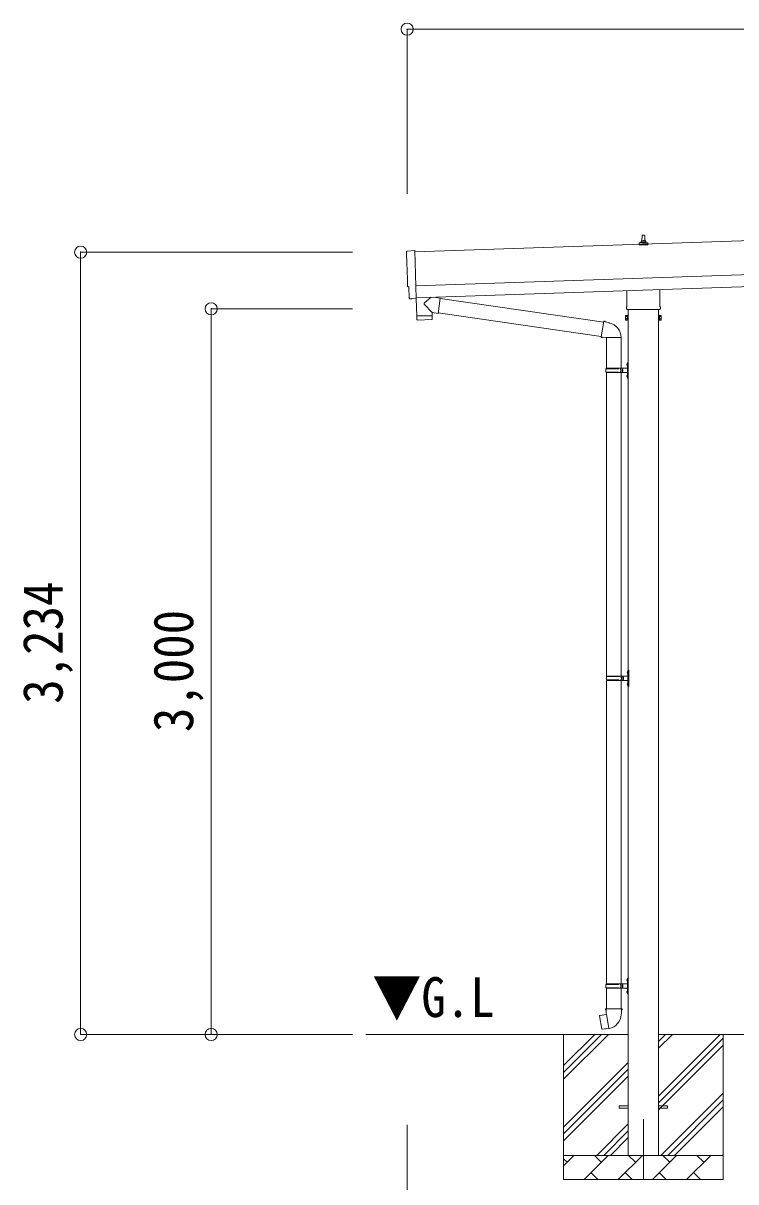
# Model space of a CAD drawing. Units: millimetres at full size, sheet at 1:50. Extents: x -14053 to 14053, y -9700 to 9700.
# Drawn here: x -1400 to 1547, y -6026 to -1236 of the extents above; entities that cross this region are included whole.
import ezdxf
from ezdxf.enums import TextEntityAlignment as Align

# ---------------------------------------------------------------- set-up
doc = ezdxf.new("R2010")
doc.units = ezdxf.units.MM
doc.header["$LTSCALE"] = 50
doc.header["$PDMODE"] = 32
doc.header["$PDSIZE"] = 50
doc.linetypes.add('CHAIN1', pattern=[8, 5, -1, 1, -1])
for name, color, linetype, lineweight in [('0-0_0', 7, 'Continuous', 9), ('0-4_OTH_LINE', 7, 'CHAIN1', 9), ('0-6_PARTS1', 6, 'Continuous', 9), ('0-8_TABLE1', 7, 'Continuous', 9)]:
    doc.layers.add(name, color=color, linetype=linetype, lineweight=lineweight)
doc.styles.add('ＭＳ ゴシック', font='')
doc.styles.get('ＭＳ ゴシック').set_extended_font_data('MS Gothic')

msp = doc.modelspace()

# ---------------------------------------------------------------- linework, layer by layer
at = {"layer": '0-0_0'}
for p, q in [((1102.05, -5416.95), (16.09, -5416.95)), ((834.55, -5416.95), (834.55, -6016.95)), ((834.55, -5602), (1019.6, -5416.95)), ((834.55, -5573.72), (991.32, -5416.95)), ((834.55, -5545.43), (963.03, -5416.95)), ((1227.05, -5672.05), (1482.15, -5416.95)), ((1227.05, -5474.06), (1284.16, -5416.95)), ((1227.05, -5445.77), (1255.88, -5416.95)), ((3102.05, -5416.95), (1227.05, -5416.95)), ((1227.05, -5700.33), (1494.55, -5432.83)), ((1494.55, -5416.95), (1494.55, -6016.95)), ((1227.05, -5728.62), (1494.55, -5461.12)), ((834.55, -5799.99), (1102.05, -5532.49)), ((834.55, -5828.27), (1102.05, -5560.77)), ((834.55, -5856.56), (1102.05, -5589.06)), ((1236.71, -5916.95), (1494.55, -5659.11)), ((1264.99, -5916.95), (1494.55, -5687.39)), ((1293.28, -5916.95), (1494.55, -5715.68)), ((972.15, -5916.95), (1102.05, -5787.05)), ((1000.44, -5916.95), (1102.05, -5815.33)), ((1028.72, -5916.95), (1102.05, -5843.62)), ((834.55, -5916.95), (1494.55, -5916.95)), ((834.55, -5959.84), (877.45, -5916.95)), ((848.89, -5945.5), (834.55, -5931.16)), ((918.87, -6016.95), (1018.87, -5916.95)), ((990.31, -5945.5), (961.76, -5916.95)), ((1060.29, -6016.95), (1160.29, -5916.95)), ((1131.74, -5945.5), (1103.18, -5916.95)), ((1201.71, -6016.95), (1301.71, -5916.95)), ((1273.16, -5945.5), (1244.6, -5916.95)), ((1343.13, -6016.95), (1443.13, -5916.95)), ((1414.58, -5945.5), (1386.02, -5916.95)), ((1491.27, -5916.95), (1494.55, -5913.67)), ((1494.55, -6016.95), (834.55, -6016.95)), ((947.42, -5988.4), (975.97, -6016.95)), ((1088.84, -5988.4), (1117.4, -6016.95)), ((1230.26, -5988.4), (1258.82, -6016.95)), ((1371.68, -5988.4), (1400.24, -6016.95))]:
    msp.add_line(p, q, dxfattribs=at)
at = {"layer": '0-4_OTH_LINE'}
msp.add_line((1164.55, -5766.95), (1164.55, -6177.53), dxfattribs=at)
at = {"layer": '0-6_PARTS1'}
for p, q in [((187.55, -1261.29), (187.55, -1942.24)), ((187.55, -1261.29), (6147.55, -1261.29)), ((-1162.44, -2182.97), (-37.91, -2182.97)), ((-1162.44, -5416.95), (-1162.44, -2182.97)), ((-622.63, -2416.95), (-37.91, -2416.95)), ((-622.63, -5416.95), (-622.63, -2416.95)), ((-1162.44, -5416.95), (-37.91, -5416.95)), ((-622.63, -5416.95), (-37.91, -5416.95)), ((187.55, -7074.78), (187.55, -5791.19))]:
    msp.add_line(p, q, dxfattribs=at)
for p in [(187.55, -1261.29), (-1162.44, -2182.97), (-622.63, -2416.95), (-1162.44, -5416.95), (-622.63, -5416.95)]:
    msp.add_point(p, dxfattribs=at)
at = {"layer": '0-8_TABLE1', "color": 4}
for p, q in [((6111.92, -1985.34), (218.91, -2181.77)), ((223.57, -2321.69), (6116.58, -2125.26)), ((1146.3, -2153.19), (1146.3, -2145.47)), ((1182.8, -2153.19), (1146.3, -2153.19)), ((1146.69, -2144.69), (1182.42, -2144.69)), ((1147.07, -2144.5), (1153.79, -2142.87)), ((1154.17, -2142.69), (1174.94, -2142.69)), ((1154.55, -2141.9), (1154.55, -2137.69)), ((1155.55, -2137.69), (1173.55, -2137.69)), ((1158.55, -2137.69), (1159.28, -2114.16)), ((1160.28, -2113.19), (1168.83, -2113.19)), ((1169.83, -2114.16), (1170.55, -2137.69)), ((1174.55, -2141.9), (1174.55, -2137.69)), ((1182.04, -2144.5), (1175.32, -2142.87)), ((1182.8, -2153.19), (1182.8, -2145.47)), ((225.24, -2371.66), (6118.25, -2175.23)), ((1096.25, -2407.18), (1096.25, -2342.63)), ((1232.85, -2338.08), (1232.85, -2407.18)), ((205.74, -2376.08), (198.81, -2375.95)), ((1094.55, -2415.95), (1094.55, -2410.45)), ((1232.49, -2419.45), (1096.62, -2419.45)), ((1102.05, -2419.45), (1102.05, -5916.95)), ((1227.05, -5916.95), (1227.05, -2419.45)), ((1234.55, -2410.45), (1234.55, -2415.95)), ((1090.55, -2445.45), (1091.31, -2444.13)), ((1090.55, -2445.45), (1090.55, -2462.45)), ((1090.55, -2462.45), (1091.31, -2463.76)), ((1097.55, -2449.04), (1091.31, -2449.04)), ((1097.55, -2458.86), (1091.31, -2458.86)), ((1097.55, -2463.76), (1091.31, -2463.76)), ((1100.05, -2463.15), (1097.55, -2463.15)), ((1229.05, -2463.15), (1231.55, -2463.15)), ((1231.55, -2449.04), (1237.79, -2449.04)), ((1231.55, -2458.86), (1237.79, -2458.86)), ((1231.55, -2463.76), (1237.79, -2463.76)), ((1238.55, -2445.45), (1237.79, -2444.13)), ((1238.55, -2462.45), (1237.79, -2463.76)), ((1238.55, -2445.45), (1238.55, -2462.45)), ((1064.55, -5712.45), (1102.05, -5712.45)), ((1064.55, -5721.45), (1064.55, -5712.45)), ((1064.55, -5721.45), (1102.05, -5721.45)), ((1227.05, -5712.45), (1264.55, -5712.45)), ((1227.05, -5721.45), (1264.55, -5721.45)), ((1264.55, -5721.45), (1264.55, -5712.45))]:
    msp.add_line(p, q, dxfattribs=at)
at = {"layer": '0-8_TABLE1'}
for p, q in [((225.33, -2374.43), (225.36, -2375.43)), ((286.65, -2369.62), (259.44, -2392.65)), ((324.35, -2372.91), (298.43, -2369.22)), ((324.35, -2372.91), (315.38, -2435.97)), ((324.09, -2374.74), (1000.68, -2472.07)), ((290.9, -2432.49), (259.41, -2399.98)), ((290.9, -2432.49), (315.38, -2435.97)), ((290.9, -2432.49), (291.3, -2444.5)), ((315.64, -2434.14), (990.26, -2531.16)), ((227.37, -2447.63), (228.03, -2460.67)), ((288.64, -2461.6), (231.13, -2463.52)), ((231.83, -2446.49), (231.88, -2447.48)), ((286.8, -2444.65), (286.82, -2445.65)), ((1001, -2470.25), (995.47, -2501.61)), ((1001, -2470.25), (1002.15, -2468.27)), ((1002.15, -2468.27), (1005.71, -2468.9)), ((1005.71, -2468.9), (1006.12, -2471.24)), ((1020.64, -2474.07), (1022.32, -2475.69)), ((1022.32, -2475.69), (1024.44, -2476.14)), ((989.94, -2532.98), (995.47, -2501.61)), ((989.94, -2532.98), (990.34, -2535.23)), ((989.94, -2532.98), (995.09, -2533.8)), ((990.34, -2535.23), (993.9, -2535.86)), ((993.9, -2535.86), (995.09, -2533.8)), ((995.09, -2533.8), (1009.7, -2536.11)), ((1009.7, -2536.11), (1011.9, -2535.13)), ((1072.2, -2535.52), (1011.02, -2535.52)), ((1012.05, -2535.52), (1012.05, -2662.95)), ((1072.05, -2535.52), (1072.05, -2662.95)), ((1009.05, -2664.95), (1059.39, -2664.95)), ((1009.05, -2678.95), (1059.39, -2678.95)), ((1010.05, -2662.95), (1096.05, -2662.95)), ((1010.05, -2662.95), (1010.05, -2664.95)), ((1010.05, -2680.95), (1010.05, -2678.95)), ((1010.05, -2680.95), (1096.05, -2680.95)), ((1012.05, -2680.95), (1012.05, -3935.45)), ((1069.05, -2662.95), (1069.05, -2667.45)), ((1069.05, -2667.45), (1071.05, -2667.45)), ((1069.05, -2680.95), (1069.05, -2676.45)), ((1069.05, -2676.45), (1071.05, -2676.45)), ((1071.05, -2667.45), (1071.05, -2671.95)), ((1071.05, -2676.45), (1071.05, -2671.95)), ((1072.05, -2680.95), (1072.05, -3935.45)), ((1077.05, -2662.95), (1077.05, -2671.95)), ((1077.05, -2667.45), (1080.05, -2667.45)), ((1077.05, -2680.95), (1077.05, -2671.95)), ((1077.05, -2676.45), (1080.05, -2676.45)), ((1080.05, -2667.45), (1080.05, -2671.95)), ((1080.05, -2676.45), (1080.05, -2671.95)), ((1095.75, -2645.8), (1097.8, -2646.8)), ((1097.02, -2643.8), (1097.65, -2643.8)), ((1097.02, -2643.8), (1097.02, -2652.1)), ((1097.02, -2652.1), (1097.65, -2652.1)), ((1097.65, -2643.8), (1097.65, -2652.1)), ((1097.65, -2643.8), (1098.05, -2644.2)), ((1097.65, -2652.1), (1098.05, -2651.7)), ((1097.8, -2646.8), (1098.41, -2647.95)), ((1098.05, -2639.95), (1101.05, -2638.45)), ((1098.05, -2639.95), (1098.05, -2671.95)), ((1098.05, -2644.2), (1098.05, -2651.7)), ((1098.05, -2703.95), (1098.05, -2671.95)), ((1101.05, -2638.45), (1101.05, -2671.95)), ((1101.05, -2638.45), (1102.05, -2638.45)), ((1101.05, -2705.45), (1101.05, -2671.95)), ((1102.05, -2638.45), (1102.05, -2671.95)), ((1102.05, -2705.45), (1102.05, -2671.95)), ((1095.75, -2693.8), (1097.8, -2694.8)), ((1097.02, -2691.8), (1097.65, -2691.8)), ((1097.02, -2691.8), (1097.02, -2700.1)), ((1097.02, -2700.1), (1097.65, -2700.1)), ((1097.65, -2691.8), (1097.65, -2700.1)), ((1097.65, -2691.8), (1098.05, -2692.2)), ((1097.65, -2700.1), (1098.05, -2699.7)), ((1097.8, -2694.8), (1098.41, -2695.95)), ((1098.05, -2692.2), (1098.05, -2699.7)), ((1098.05, -2703.95), (1101.05, -2705.45)), ((1101.05, -2705.45), (1102.05, -2705.45)), ((1098.25, -3918.3), (1100.3, -3919.3)), ((1099.52, -3916.3), (1100.15, -3916.3)), ((1099.52, -3916.3), (1099.52, -3924.6)), ((1099.52, -3924.6), (1100.15, -3924.6)), ((1100.15, -3916.3), (1100.15, -3924.6)), ((1100.15, -3916.3), (1100.55, -3916.7)), ((1100.15, -3924.6), (1100.55, -3924.2)), ((1100.3, -3919.3), (1100.91, -3920.45)), ((1100.55, -3912.45), (1103.55, -3910.95)), ((1100.55, -3912.45), (1100.55, -3944.45)), ((1100.55, -3916.7), (1100.55, -3924.2)), ((1103.55, -3910.95), (1103.55, -3944.45)), ((1103.55, -3910.95), (1104.55, -3910.95)), ((1104.55, -3910.95), (1104.55, -3944.45)), ((1011.55, -3937.45), (1061.89, -3937.45)), ((1011.55, -3951.45), (1061.89, -3951.45)), ((1012.05, -3953.44), (1012.05, -5207.95)), ((1012.55, -3935.45), (1098.55, -3935.45)), ((1012.55, -3935.45), (1012.55, -3937.45)), ((1012.55, -3953.45), (1012.55, -3951.45)), ((1012.55, -3953.45), (1098.55, -3953.45)), ((1071.55, -3935.45), (1071.55, -3939.95)), ((1071.55, -3939.95), (1073.55, -3939.95)), ((1071.55, -3953.45), (1071.55, -3948.95)), ((1071.55, -3948.95), (1073.55, -3948.95)), ((1072.05, -3953.44), (1072.05, -5207.95)), ((1073.55, -3939.95), (1073.55, -3944.45)), ((1073.55, -3948.95), (1073.55, -3944.45)), ((1079.55, -3935.45), (1079.55, -3944.45)), ((1079.55, -3939.95), (1082.55, -3939.95)), ((1079.55, -3953.45), (1079.55, -3944.45)), ((1079.55, -3948.95), (1082.55, -3948.95)), ((1082.55, -3939.95), (1082.55, -3944.45)), ((1082.55, -3948.95), (1082.55, -3944.45)), ((1098.25, -3966.3), (1100.3, -3967.3)), ((1099.52, -3964.3), (1100.15, -3964.3)), ((1099.52, -3964.3), (1099.52, -3972.6)), ((1099.52, -3972.6), (1100.15, -3972.6)), ((1100.15, -3964.3), (1100.15, -3972.6)), ((1100.15, -3964.3), (1100.55, -3964.7)), ((1100.15, -3972.6), (1100.55, -3972.2)), ((1100.3, -3967.3), (1100.91, -3968.45)), ((1100.55, -3976.45), (1100.55, -3944.45)), ((1100.55, -3964.7), (1100.55, -3972.2)), ((1103.55, -3977.95), (1103.55, -3944.45)), ((1104.55, -3977.95), (1104.55, -3944.45)), ((1100.55, -3976.45), (1103.55, -3977.95)), ((1103.55, -3977.95), (1104.55, -3977.95)), ((1009.05, -5209.95), (1059.39, -5209.95)), ((1010.05, -5207.95), (1096.05, -5207.95)), ((1010.05, -5207.95), (1010.05, -5209.95)), ((1069.05, -5207.95), (1069.05, -5212.45)), ((1069.05, -5212.45), (1071.05, -5212.45)), ((1071.05, -5212.45), (1071.05, -5216.95)), ((1071.05, -5221.45), (1071.05, -5216.95)), ((1077.05, -5207.95), (1077.05, -5216.95)), ((1077.05, -5212.45), (1080.05, -5212.45)), ((1077.05, -5225.95), (1077.05, -5216.95)), ((1080.05, -5212.45), (1080.05, -5216.95)), ((1080.05, -5221.45), (1080.05, -5216.95)), ((1095.75, -5190.8), (1097.8, -5191.8)), ((1097.02, -5188.8), (1097.65, -5188.8)), ((1097.02, -5188.8), (1097.02, -5197.1)), ((1097.02, -5197.1), (1097.65, -5197.1)), ((1097.65, -5188.8), (1097.65, -5197.1)), ((1097.65, -5188.8), (1098.05, -5189.2)), ((1097.65, -5197.1), (1098.05, -5196.7)), ((1097.8, -5191.8), (1098.41, -5192.95)), ((1098.05, -5184.95), (1101.05, -5183.45)), ((1098.05, -5184.95), (1098.05, -5216.95)), ((1098.05, -5189.2), (1098.05, -5196.7)), ((1098.05, -5248.95), (1098.05, -5216.95)), ((1101.05, -5183.45), (1101.05, -5216.95)), ((1101.05, -5183.45), (1102.05, -5183.45)), ((1101.05, -5250.45), (1101.05, -5216.95)), ((1102.05, -5183.45), (1102.05, -5216.95)), ((1102.05, -5250.45), (1102.05, -5216.95)), ((1009.05, -5223.95), (1059.39, -5223.95)), ((1010.05, -5225.95), (1010.05, -5223.95)), ((1010.05, -5225.95), (1096.05, -5225.95)), ((1012.05, -5225.95), (1012.05, -5310.88)), ((1069.05, -5225.95), (1069.05, -5221.45)), ((1069.05, -5221.45), (1071.05, -5221.45)), ((1072.05, -5225.95), (1072.05, -5310.88)), ((1077.05, -5221.45), (1080.05, -5221.45)), ((1095.75, -5238.8), (1097.8, -5239.8)), ((1097.02, -5236.8), (1097.65, -5236.8)), ((1097.02, -5236.8), (1097.02, -5245.1)), ((1097.02, -5245.1), (1097.65, -5245.1)), ((1097.65, -5236.8), (1097.65, -5245.1)), ((1097.65, -5236.8), (1098.05, -5237.2)), ((1097.65, -5245.1), (1098.05, -5244.7)), ((1097.8, -5239.8), (1098.41, -5240.95)), ((1098.05, -5237.2), (1098.05, -5244.7)), ((1098.05, -5248.95), (1101.05, -5250.45)), ((1101.05, -5250.45), (1102.05, -5250.45)), ((1010.2, -5310.88), (1008.05, -5311.66)), ((1008.05, -5311.66), (1008.05, -5315.28)), ((1008.05, -5315.28), (1010.29, -5316.09)), ((1010.2, -5310.88), (1042.05, -5310.88)), ((1010.2, -5310.88), (1010.29, -5316.09)), ((1010.29, -5316.09), (1010.55, -5330.88)), ((1073.9, -5310.88), (1042.05, -5310.88)), ((1076.05, -5315.28), (1073.81, -5316.09)), ((1073.9, -5310.88), (1076.05, -5311.66)), ((1076.05, -5311.66), (1076.05, -5315.28)), ((983.59, -5339.33), (982.78, -5340.5)), ((982.78, -5340.5), (992.4, -5395.06)), ((1011.46, -5334.08), (983.59, -5339.33)), ((996.33, -5336.72), (996.12, -5336.97)), ((1010.55, -5330.88), (1011.9, -5332.88)), ((1021.82, -5391.37), (1011.68, -5333.9)), ((1011.71, -5333.08), (1011.71, -5333.78)), ((1011.9, -5332.88), (1011.87, -5332.88)), ((1072.24, -5332.82), (1072.17, -5334.98)), ((1073.55, -5330.88), (1072.24, -5332.82)), ((1006.43, -5393.97), (1006.15, -5393.81)), ((1022.12, -5392.14), (1021.88, -5391.47))]:
    msp.add_line(p, q, dxfattribs=at)
at = {"layer": '0-8_TABLE1', "color": 4}
for points in [[(187.24, -2179.39), (218.74, -2176.68), (225.33, -2374.43)], [(195.88, -2373.06), (194.31, -2326.05), (193.71, -2326.07)], [(206.48, -2375.79), (207.12, -2375.13), (225.36, -2375.43)], [(1097.55, -2463.76), (1097.55, -2444.13), (1091.31, -2444.13)], [(1097.55, -2463.15), (1097.55, -2444.75), (1100.05, -2444.75)], [(1231.55, -2463.15), (1231.55, -2444.75), (1229.05, -2444.75)], [(1231.55, -2463.76), (1231.55, -2444.13), (1237.79, -2444.13)]]:
    msp.add_lwpolyline(points, dxfattribs=at)
at = {"layer": '0-8_TABLE1'}
for points in [[(224.96, -2375.43), (227.34, -2446.64), (291.3, -2444.5)], [(291.54, -2458.56), (291.33, -2445.5), (227.37, -2447.63)], [(1001, -2470.25), (1006.12, -2471.24), (1020.64, -2474.07)], [(1095.75, -2650.1), (1097.8, -2649.1), (1098.41, -2647.95)], [(1095.75, -2698.1), (1097.8, -2697.1), (1098.41, -2695.95)], [(1098.25, -3922.6), (1100.3, -3921.6), (1100.91, -3920.45)], [(1098.25, -3970.6), (1100.3, -3969.6), (1100.91, -3968.45)], [(1095.75, -5195.1), (1097.8, -5194.1), (1098.41, -5192.95)], [(1095.75, -5243.1), (1097.8, -5242.1), (1098.41, -5240.95)], [(1073.9, -5310.88), (1073.81, -5316.09), (1073.55, -5330.88)], [(998.58, -5336.51), (998.3, -5336.35), (996.33, -5336.72)], [(1021.55, -5391.28), (993.56, -5395.88), (992.4, -5395.06)], [(1008.61, -5393.41), (1008.4, -5393.64), (1006.43, -5393.97)]]:
    msp.add_lwpolyline(points, dxfattribs=at)
at = {"layer": '0-8_TABLE1', "color": 4}
for points in [[(1100.05, -2464.45), (1100.05, -2443.45), (1102.05, -2443.45), (1102.05, -2464.45)], [(1229.05, -2464.45), (1229.05, -2443.45), (1227.05, -2443.45), (1227.05, -2464.45)]]:
    msp.add_lwpolyline(points, close=True, dxfattribs=at)
for centre, radius, start, end in [((1147.3, -2145.47), 1, 103.62699, 180), ((1153.55, -2141.9), 1, 283.62699, 0), ((1158.64, -2138.32), 4.13, 90, 171.17633), ((1155.55, -2138.69), 1, 90, 180), ((1160.28, -2114.19), 1, 90, 178.60509), ((1167.89, -2137.69), 4.83, 133.60282, 180), ((1161.22, -2137.69), 4.83, 0, 46.39718), ((1168.83, -2114.19), 1, 1.39491, 90), ((1170.47, -2138.32), 4.13, 8.82367, 90), ((1173.55, -2138.69), 1, 0, 90), ((1175.55, -2141.9), 1, 180, 256.37301), ((1181.8, -2145.47), 1, 0, 76.37301), ((1098.55, -2410.45), 4, 125.09963, 180), ((1098.55, -2415.95), 4, 180, 194.47751), ((1098.55, -2415.95), 4, 194.47751, 241.04498), ((1230.55, -2415.95), 4, 298.95502, 345.52249), ((1230.55, -2410.45), 4, 0, 54.90037), ((1230.55, -2415.95), 4, 345.52249, 0), ((1106.79, -2453.95), 16.24, 162.41205, 197.58795), ((1094.9, -2446.59), 4.34, 145.61575, 214.38425), ((1094.9, -2461.31), 4.34, 145.61575, 214.38425), ((1222.31, -2453.95), 16.24, 342.41205, 17.58795), ((1234.21, -2446.59), 4.34, 325.61575, 34.38425), ((1234.21, -2461.31), 4.34, 325.61575, 34.38425)]:
    msp.add_arc(centre, radius, start, end, dxfattribs=at)
at = {"layer": '0-8_TABLE1'}
for centre, radius, start, end in [((262.82, -2396.33), 5, 132.56466, 226.88314), ((231.03, -2460.52), 3, 182.90915, 271.95747), ((288.54, -2458.6), 3, 271.90915, 0.90915), ((1011.9, -2535.13), 60.3, 359.62495, 78), ((1057.8, -2671.95), 49.25, 171.82876, 180.00002), ((1057.8, -2671.95), 49.25, 180.00002, 188.17127), ((1059.39, -2662.95), 2, 270, 359.99998), ((1059.39, -2680.95), 2, 0.00005, 90.00004), ((1101.35, -2647.95), 6, 136.21765, 223.78235), ((1096.05, -2660.95), 2, 270, 359.99998), ((1096.05, -2682.95), 2, 0.00005, 90.00004), ((1101.35, -2695.95), 6, 136.21765, 223.78235), ((1103.85, -3920.45), 6, 136.21765, 223.78235), ((1060.3, -3944.45), 49.25, 171.82876, 180.00002), ((1060.3, -3944.45), 49.25, 180.00002, 188.17127), ((1061.89, -3935.45), 2, 270, 359.99998), ((1061.89, -3953.45), 2, 0.00005, 90.00004), ((1103.85, -3968.45), 6, 136.21765, 223.78235), ((1098.55, -3933.45), 2, 270, 359.99998), ((1098.55, -3955.45), 2, 0.00005, 90.00004), ((1057.8, -5216.95), 49.25, 171.82876, 180.00002), ((1057.8, -5216.95), 49.25, 180.00002, 188.17127), ((1059.39, -5207.95), 2, 270, 359.99998), ((1101.35, -5192.95), 6, 136.21765, 223.78235), ((1096.05, -5205.95), 2, 270, 359.99998), ((1059.39, -5225.95), 2, 0.00005, 90.00004), ((1101.35, -5240.95), 6, 136.21765, 223.78235), ((1096.05, -5227.95), 2, 0.00005, 90.00004), ((1011.41, -5333.78), 0.3, 280.66842, 0), ((1011.91, -5333.08), 0.2, 100, 180), ((1011.9, -5332.88), 60.3, 279.96938, 358), ((1021.6, -5391.58), 0.3, 20, 99.33158), ((1022.31, -5392.07), 0.2, 200, 279.96938)]:
    msp.add_arc(centre, radius, start, end, dxfattribs=at)
at = {"layer": '0-8_TABLE1', "color": 4}
for centre, major_axis, ratio, start_param, end_param in [((187.5, -2182.38), (-3, -0.1), 0.99863, 4.7647489, 6.2979817), ((-4573.37, -2411.54), (4760.73, 158.69), 0.99863, 6.2686928, 6.2979817), ((193.56, -2321.68), (-4.4, -0.15), 0.99863, 6.2686928, 7.8539816), ((198.88, -2372.95), (-2.11, -2.14), 0.9974, 5.5252311, 7.0411395), ((205.76, -2375.08), (-0.704, -0.714), 0.9974, 0.7579542, 1.5707963)]:
    msp.add_ellipse(centre, major_axis=major_axis, ratio=ratio, start_param=start_param, end_param=end_param, dxfattribs=at)

# ---------------------------------------------------------------- texts
at = {"layer": '0-0_0', "style": 'ＭＳ ゴシック', "width": 0.9}
msp.add_text('▼G.L', height=165, dxfattribs=at).set_placement((43.81, -5394.73), align=Align.BOTTOM_LEFT)
at = {"layer": '0-6_PARTS1', "color": 7, "style": 'ＭＳ ゴシック', "width": 0.9}
for s, p in [('3,234', (-1187.44, -4049.96)), ('3,000', (-647.63, -4166.95))]:
    msp.add_text(s, height=165, rotation=90, dxfattribs=at).set_placement(p, align=Align.BOTTOM_LEFT)

doc.saveas('drawing.dxf')
